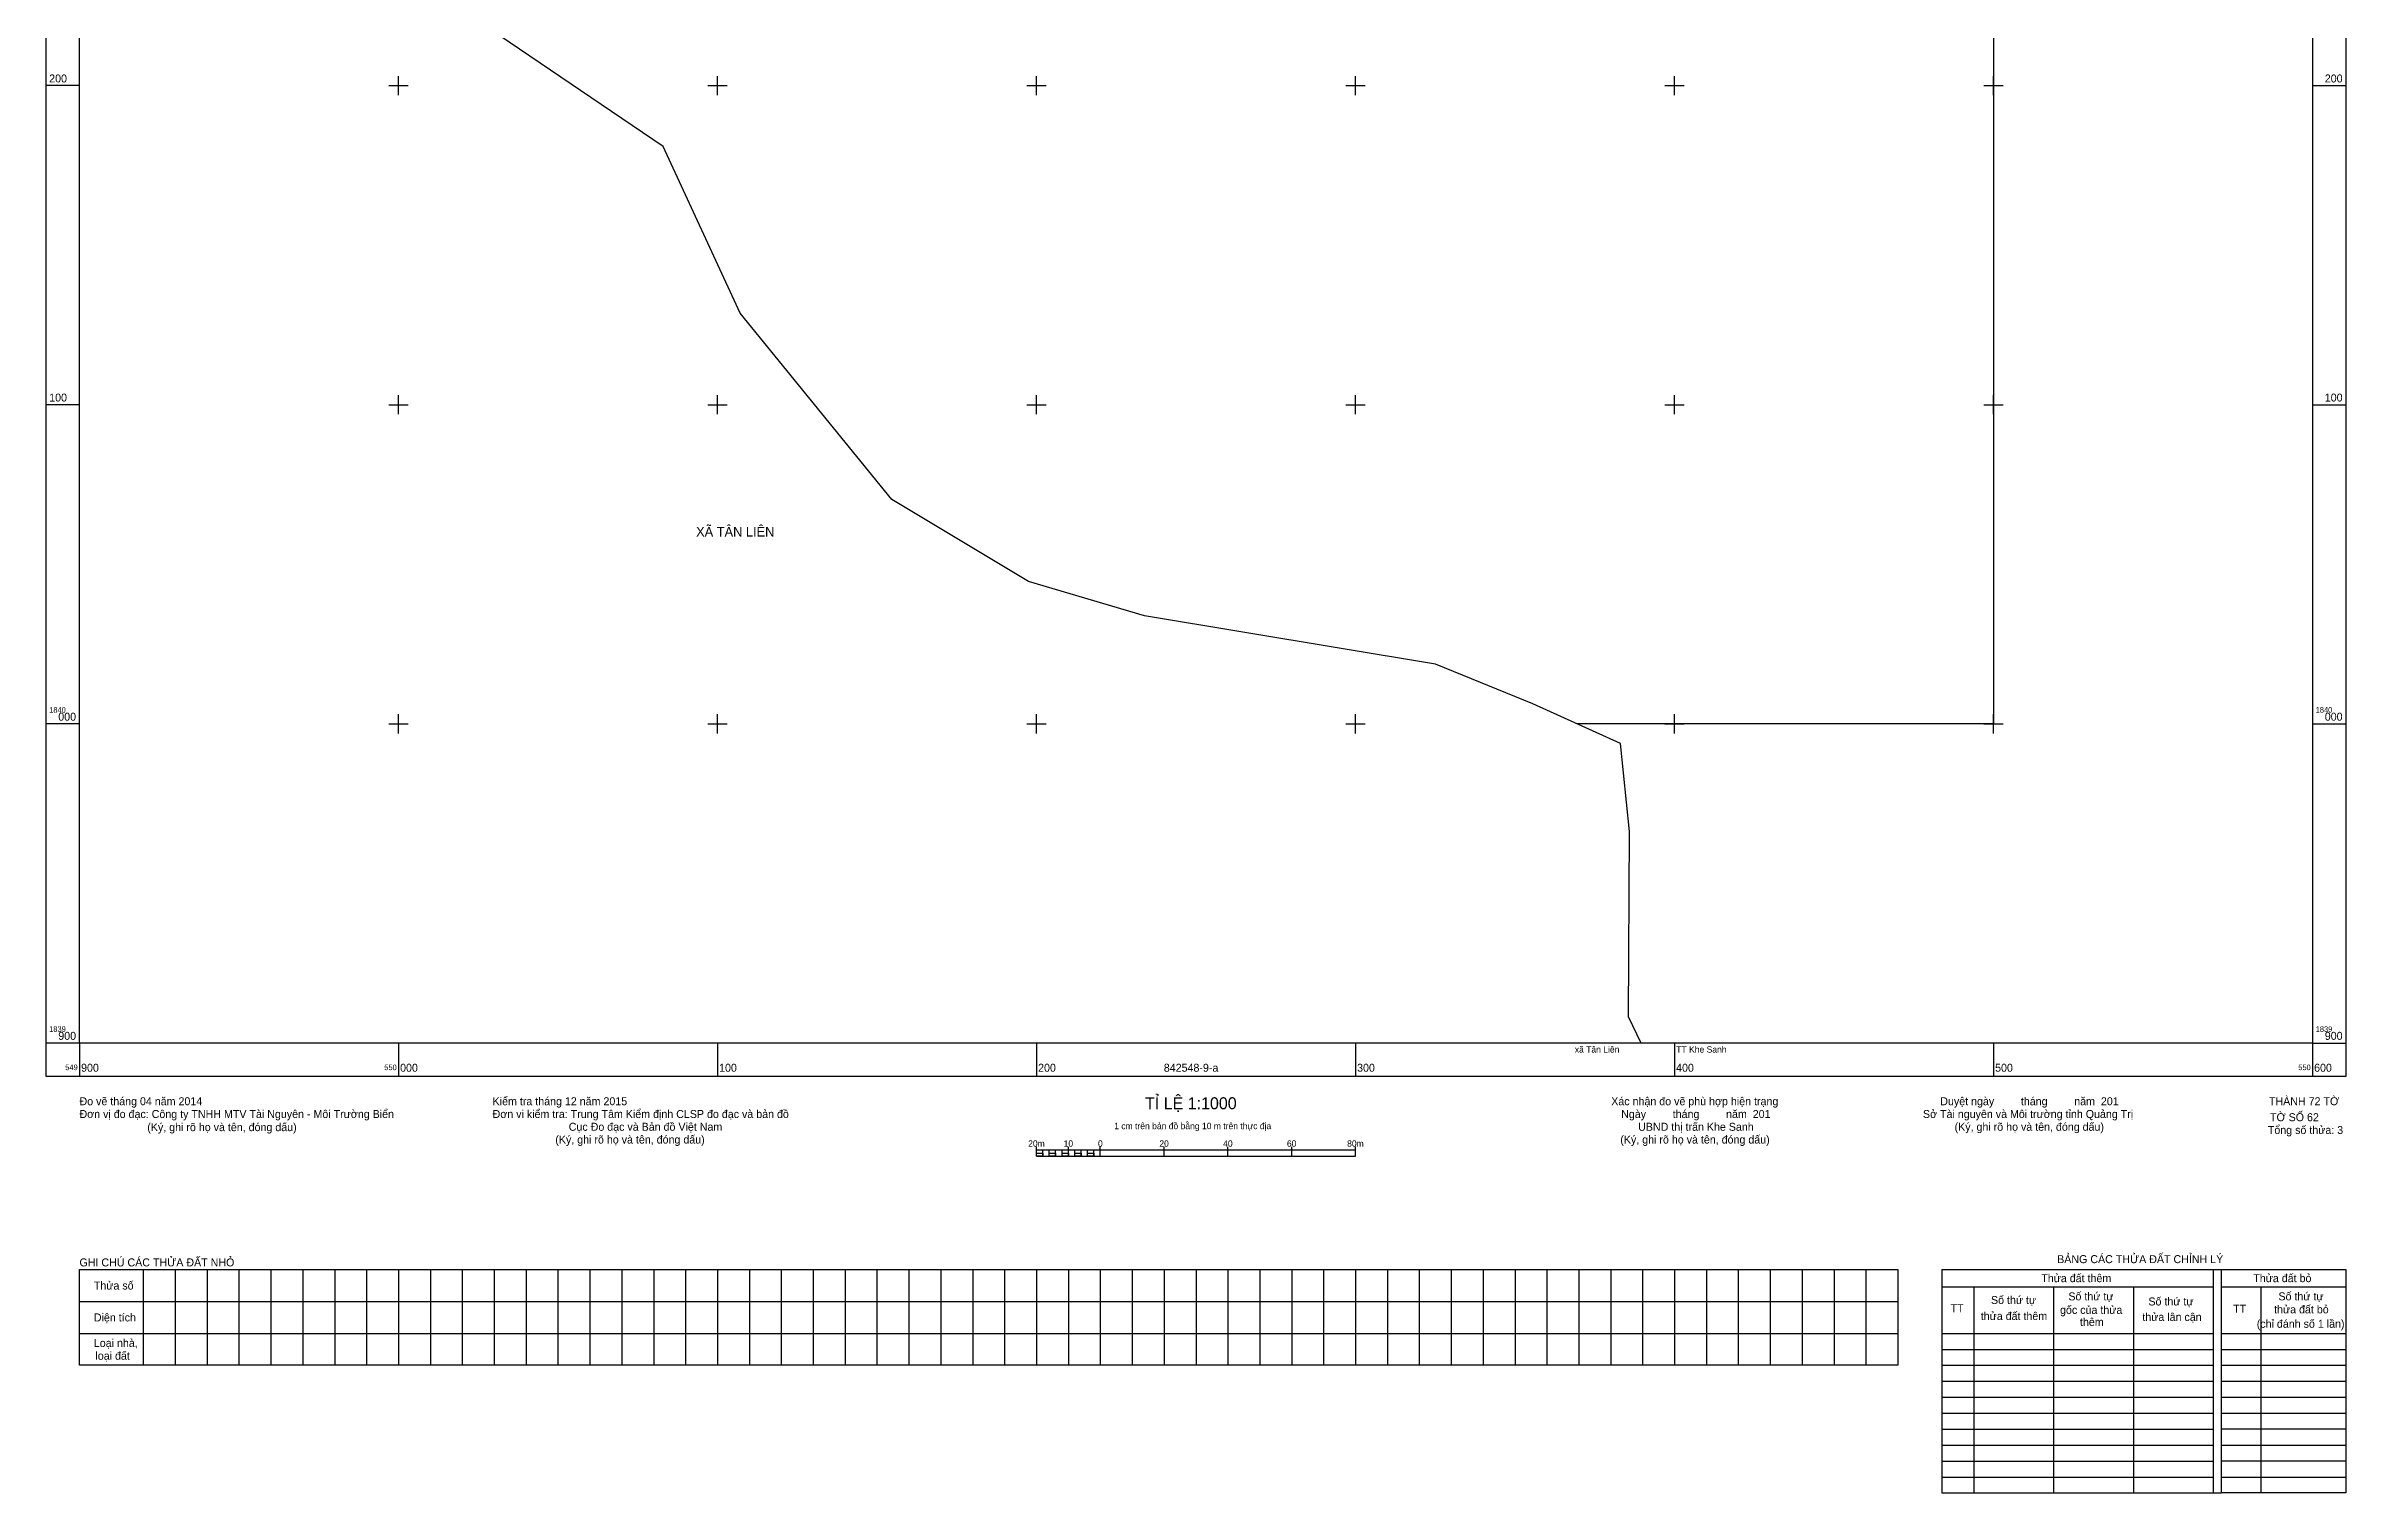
# Model space of a CAD drawing. Extents: x 549890 to 550618, y 1839759 to 1840646.
# Drawn here: x 549890 to 550610, y 1839759 to 1840212 of the extents above; entities that cross this region are included whole.
import ezdxf

# ---------------------------------------------------------------- set-up
doc = ezdxf.new("R2010")
doc.units = 0
for name, color, linetype in [('Level 24', 7, 'Continuous'), ('Level 28', 7, 'Continuous'), ('Level 46', 7, 'Continuous'), ('Level 48', 7, 'Continuous'), ('Level 63', 7, 'Continuous')]:
    doc.layers.add(name, color=color, linetype=linetype)

msp = doc.modelspace()

# ---------------------------------------------------------------- linework, layer by layer
at = {"layer": 'Level 24'}
for points in [[(550500, 1840458.08), (550500, 1840000)], [(550500, 1840000), (550369.49, 1840000)]]:
    msp.add_lwpolyline(points, dxfattribs=at)
at = {"layer": 'Level 46'}
msp.add_lwpolyline([(550389.55, 1839900), (550385.54, 1839908.16), (550385.9, 1839966.31), (550383.02, 1839993.88), (550355.58, 1840006.29), (550325.08, 1840018.72), (550233.89, 1840033.9), (550197.46, 1840044.62), (550154.6, 1840070.35), (550107.15, 1840128.74), (550083.02, 1840180.92), (550028.21, 1840217.99), (550013, 1840230.33), (549982.68, 1840270.31), (549955.33, 1840298.02), (549918.76, 1840316.61), (549903.57, 1840332.01), (549900, 1840336.84)], dxfattribs=at)
at = {"layer": 'Level 63'}
for p, q in [((550483.84, 1839829), (550610.5, 1839829)), ((550483.84, 1839829), (550483.84, 1839759)), ((550568.84, 1839829), (550568.84, 1839759)), ((550571.34, 1839829), (550571.34, 1839759)), ((550610.5, 1839829), (550610.5, 1839759)), ((550483.84, 1839823.63), (550568.84, 1839823.63)), ((550493.84, 1839823.63), (550493.84, 1839759)), ((550518.84, 1839823.63), (550518.84, 1839759)), ((550543.84, 1839823.63), (550543.84, 1839759)), ((550571.34, 1839823.63), (550610.5, 1839823.63)), ((550583.84, 1839823.63), (550583.84, 1839759)), ((550483.84, 1839809), (550568.84, 1839809)), ((550571.34, 1839809), (550610.5, 1839809)), ((550483.84, 1839804), (550568.84, 1839804)), ((550483.84, 1839799), (550568.84, 1839799)), ((550571.34, 1839804), (550610.5, 1839804)), ((550571.34, 1839799), (550610.5, 1839799)), ((550483.84, 1839794), (550568.84, 1839794)), ((550571.34, 1839794), (550610.5, 1839794)), ((550483.84, 1839789), (550568.84, 1839789)), ((550483.84, 1839784), (550568.84, 1839784)), ((550571.34, 1839789), (550610.5, 1839789)), ((550571.34, 1839784), (550610.5, 1839784)), ((550483.84, 1839779), (550568.84, 1839779)), ((550610.5, 1839779), (550571.34, 1839779)), ((550483.84, 1839774), (550568.84, 1839774)), ((550483.84, 1839769), (550568.84, 1839769)), ((550571.34, 1839774), (550610.5, 1839774)), ((550610.5, 1839769), (550571.34, 1839769)), ((550483.84, 1839764), (550568.84, 1839764)), ((550571.34, 1839764), (550610.5, 1839764)), ((550483.84, 1839759), (550568.84, 1839759)), ((550568.84, 1839759), (550571.34, 1839759)), ((550610.5, 1839759), (550571.34, 1839759))]:
    msp.add_line(p, q, dxfattribs=at)
for points in [[(549889.5, 1840610.5), (550610.5, 1840610.5), (550610.5, 1839889.5), (549889.5, 1839889.5)], [(549900, 1840600), (550600, 1840600), (550600, 1839900), (549900, 1839900)], [(550200, 1839864.5), (550200, 1839865.5), (550202, 1839865.5), (550202, 1839864.5)], [(550204, 1839864.5), (550204, 1839865.5), (550206, 1839865.5), (550206, 1839864.5)], [(550208, 1839864.5), (550208, 1839865.5), (550210, 1839865.5), (550210, 1839864.5)], [(550212, 1839864.5), (550212, 1839865.5), (550214, 1839865.5), (550214, 1839864.5)], [(550216, 1839864.5), (550216, 1839865.5), (550218, 1839865.5), (550218, 1839864.5)]]:
    msp.add_lwpolyline(points, close=True, dxfattribs=at)
for points in [[(550000, 1840197), (550000, 1840203)], [(550100, 1840197), (550100, 1840203)], [(550200, 1840197), (550200, 1840203)], [(550300, 1840197), (550300, 1840203)], [(550400, 1840197), (550400, 1840203)], [(550500, 1840197), (550500, 1840203)], [(549900, 1840200), (549889.5, 1840200)], [(549997, 1840200), (550003, 1840200)], [(550097, 1840200), (550103, 1840200)], [(550197, 1840200), (550203, 1840200)], [(550297, 1840200), (550303, 1840200)], [(550397, 1840200), (550403, 1840200)], [(550497, 1840200), (550503, 1840200)], [(550600, 1840200), (550610.5, 1840200)], [(550000, 1840097), (550000, 1840103)], [(550100, 1840097), (550100, 1840103)], [(550200, 1840097), (550200, 1840103)], [(550300, 1840097), (550300, 1840103)], [(550400, 1840097), (550400, 1840103)], [(550500, 1840097), (550500, 1840103)], [(549900, 1840100), (549889.5, 1840100)], [(549997, 1840100), (550003, 1840100)], [(550097, 1840100), (550103, 1840100)], [(550197, 1840100), (550203, 1840100)], [(550297, 1840100), (550303, 1840100)], [(550397, 1840100), (550403, 1840100)], [(550497, 1840100), (550503, 1840100)], [(550600, 1840100), (550610.5, 1840100)], [(549900, 1840000), (549889.5, 1840000)], [(549997, 1840000), (550003, 1840000)], [(550000, 1839997), (550000, 1840003)], [(550097, 1840000), (550103, 1840000)], [(550100, 1839997), (550100, 1840003)], [(550197, 1840000), (550203, 1840000)], [(550200, 1839997), (550200, 1840003)], [(550297, 1840000), (550303, 1840000)], [(550300, 1839997), (550300, 1840003)], [(550397, 1840000), (550403, 1840000)], [(550400, 1839997), (550400, 1840003)], [(550497, 1840000), (550503, 1840000)], [(550500, 1839997), (550500, 1840003)], [(550600, 1840000), (550610.5, 1840000)], [(549900, 1839900), (549889.5, 1839900)], [(549900, 1839900), (549900, 1839889.5)], [(550000, 1839900), (550000, 1839889.5)], [(550100, 1839900), (550100, 1839889.5)], [(550200, 1839900), (550200, 1839889.5)], [(550300, 1839900), (550300, 1839889.5)], [(550400, 1839900), (550400, 1839889.5)], [(550500, 1839900), (550500, 1839889.5)], [(550600, 1839900), (550600, 1839889.5)], [(550600, 1839900), (550610.5, 1839900)], [(550200, 1839864.5), (550200, 1839867.5)], [(550200, 1839866.5), (550300, 1839866.5)], [(550200, 1839864.5), (550300, 1839864.5)], [(550202, 1839864.5), (550202, 1839866.5)], [(550204, 1839864.5), (550204, 1839866.5)], [(550206, 1839864.5), (550206, 1839866.5)], [(550208, 1839864.5), (550208, 1839866.5)], [(550210, 1839864.5), (550210, 1839867.5)], [(550210, 1839864.5), (550210, 1839866.5)], [(550212, 1839864.5), (550212, 1839866.5)], [(550214, 1839864.5), (550214, 1839866.5)], [(550216, 1839864.5), (550216, 1839866.5)], [(550218, 1839864.5), (550218, 1839866.5)], [(550220, 1839864.5), (550220, 1839867.5)], [(550240, 1839864.5), (550240, 1839867.5)], [(550260, 1839864.5), (550260, 1839867.5)], [(550280, 1839864.5), (550280, 1839867.5)], [(550300, 1839864.5), (550300, 1839867.5)], [(550470, 1839799), (549900, 1839799), (549900, 1839829), (550470, 1839829)], [(549920, 1839829), (549920, 1839799)], [(549930, 1839829), (549930, 1839799)], [(549940, 1839829), (549940, 1839799)], [(549950, 1839829), (549950, 1839799)], [(549960, 1839829), (549960, 1839799)], [(549970, 1839829), (549970, 1839799)], [(549980, 1839829), (549980, 1839799)], [(549990, 1839829), (549990, 1839799)], [(550000, 1839829), (550000, 1839799)], [(550010, 1839829), (550010, 1839799)], [(550020, 1839829), (550020, 1839799)], [(550030, 1839829), (550030, 1839799)], [(550040, 1839829), (550040, 1839799)], [(550050, 1839829), (550050, 1839799)], [(550060, 1839829), (550060, 1839799)], [(550070, 1839829), (550070, 1839799)], [(550080, 1839829), (550080, 1839799)], [(550090, 1839829), (550090, 1839799)], [(550100, 1839829), (550100, 1839799)], [(550110, 1839829), (550110, 1839799)], [(550120, 1839829), (550120, 1839799)], [(550130, 1839829), (550130, 1839799)], [(550140, 1839829), (550140, 1839799)], [(550150, 1839829), (550150, 1839799)], [(550160, 1839829), (550160, 1839799)], [(550170, 1839829), (550170, 1839799)], [(550180, 1839829), (550180, 1839799)], [(550190, 1839829), (550190, 1839799)], [(550200, 1839829), (550200, 1839799)], [(550210, 1839829), (550210, 1839799)], [(550220, 1839829), (550220, 1839799)], [(550230, 1839829), (550230, 1839799)], [(550240, 1839829), (550240, 1839799)], [(550250, 1839829), (550250, 1839799)], [(550260, 1839829), (550260, 1839799)], [(550270, 1839829), (550270, 1839799)], [(550280, 1839829), (550280, 1839799)], [(550290, 1839829), (550290, 1839799)], [(550300, 1839829), (550300, 1839799)], [(550310, 1839829), (550310, 1839799)], [(550320, 1839829), (550320, 1839799)], [(550330, 1839829), (550330, 1839799)], [(550340, 1839829), (550340, 1839799)], [(550350, 1839829), (550350, 1839799)], [(550360, 1839829), (550360, 1839799)], [(550370, 1839829), (550370, 1839799)], [(550380, 1839829), (550380, 1839799)], [(550390, 1839829), (550390, 1839799)], [(550400, 1839829), (550400, 1839799)], [(550410, 1839829), (550410, 1839799)], [(550420, 1839829), (550420, 1839799)], [(550430, 1839829), (550430, 1839799)], [(550440, 1839829), (550440, 1839799)], [(550450, 1839829), (550450, 1839799)], [(550460, 1839829), (550460, 1839799)], [(550470, 1839829), (550470, 1839799)], [(549900, 1839819), (550470, 1839819)], [(549900, 1839809), (550470, 1839809)]]:
    msp.add_lwpolyline(points, dxfattribs=at)

# ---------------------------------------------------------------- texts
at = {"layer": 'Level 28'}
msp.add_text('xã Tân Liên                        TT Khe Sanh', height=2, rotation=359.99046, dxfattribs=at).set_placement((550368.75, 1839896.99))
at = {"layer": 'Level 48'}
msp.add_text('XÃ TÂN LIÊN', height=3, dxfattribs=at).set_placement((550093.3, 1840058.71))
at = {"layer": 'Level 63'}
for s, height, p in [('200', 2.5, (549890.5, 1840201)), ('200', 2.5, (550603.85, 1840201)), ('100', 2.5, (549890.5, 1840101)), ('100', 2.5, (550603.85, 1840101)), ('1840', 1.75, (549890.5, 1840003.5)), ('000', 2.5, (549893.35, 1840001)), ('1840', 1.75, (550601, 1840003.5)), ('000', 2.5, (550603.85, 1840001)), ('1839', 1.75, (549890.5, 1839903.5)), ('900', 2.5, (549893.35, 1839901)), ('1839', 1.75, (550601, 1839903.5)), ('900', 2.5, (550603.85, 1839901)), ('549', 1.75, (549895.54, 1839891.5)), ('900', 2.5, (549900.5, 1839891)), ('550', 1.75, (549995.55, 1839891.5)), ('000', 2.5, (550000.5, 1839891)), ('100', 2.5, (550100.5, 1839891)), ('200', 2.5, (550200.5, 1839891)), ('842548-9-a', 2.5, (550239.91, 1839891)), ('300', 2.5, (550300.5, 1839891)), ('400', 2.5, (550400.5, 1839891)), ('500', 2.5, (550500.5, 1839891)), ('550', 1.75, (550595.55, 1839891.5)), ('600', 2.5, (550600.5, 1839891)), ('TỈ LỆ 1:1000', 3.75, (550234.03, 1839879.25)), ('Đo vẽ tháng 04 năm 2014', 2.5, (549900, 1839880.5)), ('Đơn vị đo đạc: Công ty TNHH MTV Tài Nguyên - Môi Trường Biển', 2.5, (549900, 1839876.5)), ('Đơn vi kiểm tra: Trung Tâm Kiểm định CLSP đo đạc và bản đồ', 2.5, (550029.5, 1839876.5)), ('Kiểm tra tháng 12 năm 2015', 2.5, (550029.5, 1839880.5)), ('Xác nhận đo vẽ phù hợp hiện trạng', 2.5, (550380.17, 1839880.5)), ('Ngày         tháng         năm  201', 2.5, (550383.28, 1839876.5)), ('Sở Tài nguyên và Môi trường tỉnh Quảng Trị', 2.5, (550477.88, 1839876.5)), ('Duyệt ngày         tháng         năm  201', 2.5, (550483.31, 1839880.5)), ('THÀNH 72 TỜ', 2.5, (550586.34, 1839880.5)), ('TỜ SỐ 62', 2.5, (550586.68, 1839875.5)), ('(Ký, ghi rõ họ và tên, đóng dấu)', 2.5, (549921.25, 1839872.38)), ('(Ký, ghi rõ họ và tên, đóng dấu)', 2.5, (550049.16, 1839868.5)), ('Cục Đo đạc và Bản đồ Việt Nam', 2.5, (550053.37, 1839872.5)), ('20m', 2, (550197.38, 1839867.5)), ('10', 2, (550208.51, 1839867.5)), ('0', 2, (550219.29, 1839867.5)), ('1 cm trên bản đồ bằng 10 m trên thực địa', 2, (550224.36, 1839873)), ('20', 2, (550238.51, 1839867.5)), ('40', 2, (550258.51, 1839867.5)), ('60', 2, (550278.51, 1839867.5)), ('80m', 2, (550297.38, 1839867.5)), ('(Ký, ghi rõ họ và tên, đóng dấu)', 2.5, (550383.01, 1839868.5)), ('UBND thị trấn Khe Sanh', 2.5, (550388.6, 1839872.5)), ('(Ký, ghi rõ họ và tên, đóng dấu)', 2.5, (550487.8, 1839872.5)), ('Tổng số thửa: 3', 2.5, (550586, 1839871.5)), ('BẢNG CÁC THỬA ĐẤT CHỈNH LÝ', 2.5, (550519.95, 1839831.02)), ('GHI CHÚ CÁC THỬA ĐẤT NHỎ', 2.5, (549900, 1839830)), ('Thửa đất thêm', 2.5, (550514.98, 1839825.06)), ('Thửa đất bỏ', 2.5, (550581.44, 1839825.06)), ('Thửa số', 2.5, (549904.5, 1839822.75)), ('Số thứ tự', 2.5, (550499.21, 1839818.22)), ('Số thứ tự', 2.5, (550523.47, 1839819.36)), ('Số thứ tự', 2.5, (550548.56, 1839817.76)), ('Số thứ tự', 2.5, (550589.32, 1839819.36)), ('Diện tích', 2.5, (549904.5, 1839812.75)), ('TT', 2.5, (550486.54, 1839815.64)), ('thửa đất thêm', 2.5, (550496.01, 1839813.2)), ('gốc của thửa', 2.5, (550520.86, 1839815.11)), ('thêm', 2.5, (550527.11, 1839811.34)), ('thửa lân cận', 2.5, (550546.66, 1839812.9)), ('TT', 2.5, (550575.14, 1839815.52)), ('(chỉ đánh số 1 lần)', 2.5, (550582.53, 1839810.77)), ('thửa đất bỏ', 2.5, (550587.96, 1839815.28)), ('Loại nhà,', 2.5, (549904.5, 1839804.75)), ('loại đất', 2.5, (549905, 1839800.75))]:
    msp.add_text(s, height=height, dxfattribs=at).set_placement(p)

doc.saveas('drawing.dxf')
